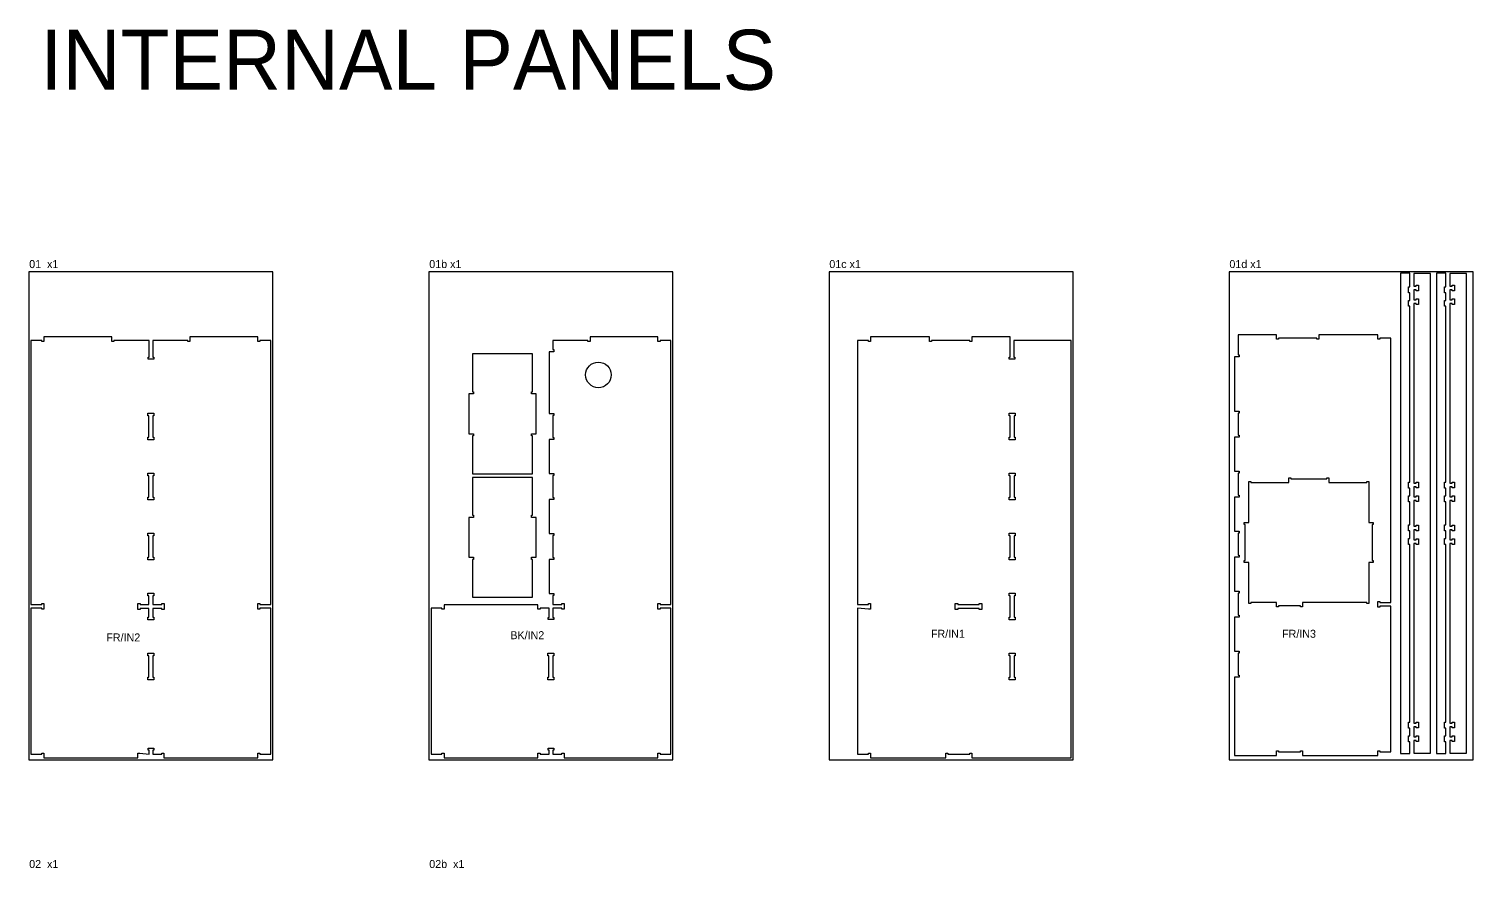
# Model space of a CAD drawing. Header units: inches. Extents: x -19170 to 42346, y 18707 to 54393.
# Drawn here: x 24126 to 31346, y 42165 to 46362 of the extents above; entities that cross this region are included whole.
import ezdxf

# ---------------------------------------------------------------- set-up
doc = ezdxf.new("R2010")
doc.units = ezdxf.units.IN
doc.header["$MEASUREMENT"] = 0
for name, color, linetype in [('00_SHEET_BirchPlywood_2440x1220x18', 74, 'CONTINUOUS'), ('0_SHEET_StructuralSheet 2440x1220x18', 1, 'CONTINUOUS'), ('1_3mmTOOL_2mmDEEP_CENTRE', 2, 'CONTINUOUS'), ('4_6mmTOOL_CUTTHROUGH_INSIDE', 4, 'CONTINUOUS'), ('5_6mmTOOL_CUTTHROUGH_OUTSIDE', 5, 'CONTINUOUS')]:
    doc.layers.add(name, color=color, linetype=linetype)

msp = doc.modelspace()

# ---------------------------------------------------------------- linework, layer by layer
at = {"layer": '00_SHEET_BirchPlywood_2440x1220x18'}
msp.add_circle((26973.1, 44631.5), 64, dxfattribs=at)
at = {"layer": '0_SHEET_StructuralSheet 2440x1220x18'}
for points in [[(24126, 45146.6), (24126, 42706.6), (25346, 42706.6), (25346, 45146.6)], [(26126, 45146.6), (26126, 42706.6), (27346, 42706.6), (27346, 45146.6)], [(28126, 45146.6), (28126, 42706.6), (29346, 42706.6), (29346, 45146.6)], [(30126, 45146.6), (30126, 42706.6), (31346, 42706.6), (31346, 45146.6)]]:
    msp.add_lwpolyline(points, close=True, dxfattribs=at)
at = {"layer": '4_6mmTOOL_CUTTHROUGH_INSIDE'}
for points in [[(24721, 44307.6), (24721, 44319.6), (24726, 44319.6), (24726, 44427.6), (24721, 44427.6), (24721, 44439.6), (24751, 44439.6), (24751, 44427.6), (24746, 44427.6), (24746, 44319.6), (24751, 44319.6), (24751, 44307.6)], [(29026, 44307.6), (29026, 44319.6), (29031, 44319.6), (29031, 44427.6), (29026, 44427.6), (29026, 44439.6), (29056, 44439.6), (29056, 44427.6), (29051, 44427.6), (29051, 44319.6), (29056, 44319.6), (29056, 44307.6)], [(24721, 44019.6), (24726, 44019.6), (24726, 44127.6), (24721, 44127.6), (24721, 44139.6), (24751, 44139.6), (24751, 44127.6), (24746, 44127.6), (24746, 44019.6), (24751, 44019.6), (24751, 44007.6), (24721, 44007.6)], [(29026, 44007.6), (29026, 44019.6), (29031, 44019.6), (29031, 44127.6), (29026, 44127.6), (29026, 44139.6), (29056, 44139.6), (29056, 44127.6), (29051, 44127.6), (29051, 44019.6), (29056, 44019.6), (29056, 44007.6)], [(30434, 44117), (30434, 44112), (30614, 44112), (30614, 44117), (30624, 44117), (30624, 44094), (30814, 44094), (30814, 44099), (30824, 44099), (30824, 43894), (30847, 43894), (30847, 43884), (30842, 43884), (30842, 43704), (30847, 43704), (30847, 43694), (30824, 43694), (30824, 43489), (30814, 43489), (30814, 43494), (30492.7, 43494), (30492.7, 43471), (30482.7, 43471), (30482.7, 43476), (30372.7, 43476), (30372.7, 43471), (30362.7, 43471), (30362.7, 43494), (30234, 43494), (30234, 43489), (30224, 43489), (30224, 43694), (30201, 43694), (30201, 43704), (30206, 43704), (30206, 43884), (30201, 43884), (30201, 43894), (30224, 43894), (30224, 44099), (30234, 44099), (30234, 44094), (30424, 44094), (30424, 44117)], [(24721, 43839.6), (24751, 43839.6), (24751, 43827.6), (24746, 43827.6), (24746, 43719.6), (24751, 43719.6), (24751, 43707.6), (24721, 43707.6), (24721, 43719.6), (24726, 43719.6), (24726, 43827.6), (24721, 43827.6)], [(29026, 43839.6), (29056, 43839.6), (29056, 43827.6), (29051, 43827.6), (29051, 43719.6), (29056, 43719.6), (29056, 43707.6), (29026, 43707.6), (29026, 43719.6), (29031, 43719.6), (29031, 43827.6), (29026, 43827.6)], [(24721, 43539.6), (24751, 43539.6), (24751, 43527.6), (24746, 43527.6), (24746, 43483.6), (24790, 43483.6), (24790, 43488.6), (24802, 43488.6), (24802, 43458.6), (24790, 43458.6), (24790, 43463.6), (24746, 43463.6), (24746, 43419.6), (24751, 43419.6), (24751, 43407.6), (24721, 43407.6), (24721, 43419.6), (24726, 43419.6), (24726, 43463.6), (24682, 43463.6), (24682, 43458.6), (24670, 43458.6), (24670, 43488.6), (24682, 43488.6), (24682, 43483.6), (24726, 43483.6), (24726, 43527.6), (24721, 43527.6)], [(29026, 43539.6), (29056, 43539.6), (29056, 43527.6), (29051, 43527.6), (29051, 43419.6), (29056, 43419.6), (29056, 43407.6), (29026, 43407.6), (29026, 43419.6), (29031, 43419.6), (29031, 43527.6), (29026, 43527.6)], [(28757.2, 43488.6), (28769.2, 43488.6), (28769.2, 43483.6), (28877.2, 43483.6), (28877.2, 43488.6), (28889.2, 43488.6), (28889.2, 43458.6), (28877.2, 43458.6), (28877.2, 43463.6), (28769.2, 43463.6), (28769.2, 43458.6), (28757.2, 43458.6)], [(24721, 43239.6), (24751, 43239.6), (24751, 43227.6), (24746, 43227.6), (24746, 43119.6), (24751, 43119.6), (24751, 43107.6), (24721, 43107.6), (24721, 43119.6), (24726, 43119.6), (24726, 43227.6), (24721, 43227.6)], [(26751, 43239.6), (26751, 43227.6), (26746, 43227.6), (26746, 43119.6), (26751, 43119.6), (26751, 43107.6), (26721, 43107.6), (26721, 43119.6), (26726, 43119.6), (26726, 43227.6), (26721, 43227.6), (26721, 43239.6)], [(29026, 43239.6), (29056, 43239.6), (29056, 43227.6), (29051, 43227.6), (29051, 43119.6), (29056, 43119.6), (29056, 43107.6), (29026, 43107.6), (29026, 43119.6), (29031, 43119.6), (29031, 43227.6), (29026, 43227.6)]]:
    msp.add_lwpolyline(points, close=True, dxfattribs=at)
at = {"layer": '5_6mmTOOL_CUTTHROUGH_OUTSIDE'}
for points in [[(31029.5, 44974.4), (31023.3, 44974.4), (31023.3, 45004.2), (31029.5, 45004.2), (31029.5, 45042.4), (31023.3, 45042.4), (31023.3, 45072.2), (31029.5, 45072.2), (31029.5, 45139.6), (30982.9, 45139.6), (30982.9, 42739.1), (31029.5, 42739.1), (31029.5, 42797.4), (31023.3, 42797.4), (31023.3, 42827.2), (31029.5, 42827.2), (31029.5, 42865.4), (31023.3, 42865.4), (31023.3, 42895.2), (31029.5, 42895.2), (31029.5, 43783.4), (31023.3, 43783.4), (31023.3, 43813.2), (31029.5, 43813.2), (31029.5, 43851.4), (31023.3, 43851.4), (31023.3, 43881.2), (31029.5, 43881.2), (31029.5, 43997.4), (31023.3, 43997.4), (31023.3, 44027.2), (31029.5, 44027.2), (31029.5, 44065.4), (31023.3, 44065.4), (31023.3, 44095.2), (31029.5, 44095.2)], [(31132.5, 45139), (31049.5, 45139), (31049.5, 45075.6), (31062, 45075.6), (31062, 45080.6), (31072.5, 45080.6), (31072.5, 45052.1), (31062, 45052.1), (31062, 45057.1), (31049.5, 45057.1), (31049.5, 45007.6), (31062, 45007.6), (31062, 45012.6), (31072.5, 45012.6), (31072.5, 44984.1), (31062, 44984.1), (31062, 44989.1), (31049.5, 44989.1), (31049.5, 44089.6), (31062, 44089.6), (31062, 44094.6), (31072.5, 44094.6), (31072.5, 44066.1), (31062, 44066.1), (31062, 44071.1), (31049.5, 44071.1), (31049.5, 44021.6), (31062, 44021.6), (31062, 44026.6), (31072.5, 44026.6), (31072.5, 43998.1), (31062, 43998.1), (31062, 44003.1), (31049.5, 44003.1), (31049.5, 43875.6), (31062, 43875.6), (31062, 43880.6), (31072.5, 43880.6), (31072.5, 43852.1), (31062, 43852.1), (31062, 43857.1), (31049.5, 43857.1), (31049.5, 43807.6), (31062, 43807.6), (31062, 43812.6), (31072.5, 43812.6), (31072.5, 43784.1), (31062, 43784.1), (31062, 43789.1), (31049.5, 43789.1), (31049.5, 42889.6), (31062, 42889.6), (31062, 42894.6), (31072.5, 42894.6), (31072.5, 42866.1), (31062, 42866.1), (31062, 42871.1), (31049.5, 42871.1), (31049.5, 42821.6), (31062, 42821.6), (31062, 42826.6), (31072.5, 42826.6), (31072.5, 42798.1), (31062, 42798.1), (31062, 42803.1), (31049.5, 42803.1), (31049.5, 42739.6), (31132.6, 42739.6)], [(31209.6, 44974.4), (31203.4, 44974.4), (31203.4, 45004.2), (31209.6, 45004.2), (31209.6, 45042.4), (31203.4, 45042.4), (31203.4, 45072.2), (31209.6, 45072.2), (31209.6, 45139.6), (31163, 45139.6), (31163, 42739.1), (31209.6, 42739.1), (31209.6, 42797.4), (31203.4, 42797.4), (31203.4, 42827.2), (31209.6, 42827.2), (31209.6, 42865.4), (31203.4, 42865.4), (31203.4, 42895.2), (31209.6, 42895.2), (31209.6, 43783.4), (31203.4, 43783.4), (31203.4, 43813.2), (31209.6, 43813.2), (31209.6, 43851.4), (31203.4, 43851.4), (31203.4, 43881.2), (31209.6, 43881.2), (31209.6, 43997.4), (31203.4, 43997.4), (31203.4, 44027.2), (31209.6, 44027.2), (31209.6, 44065.4), (31203.4, 44065.4), (31203.4, 44095.2), (31209.6, 44095.2)], [(31312.6, 45139), (31229.6, 45139), (31229.6, 45075.6), (31242.1, 45075.6), (31242.1, 45080.6), (31252.6, 45080.6), (31252.6, 45052.1), (31242.1, 45052.1), (31242.1, 45057.1), (31229.6, 45057.1), (31229.6, 45007.6), (31242.1, 45007.6), (31242.1, 45012.6), (31252.6, 45012.6), (31252.6, 44984.1), (31242.1, 44984.1), (31242.1, 44989.1), (31229.6, 44989.1), (31229.6, 44089.6), (31242.1, 44089.6), (31242.1, 44094.6), (31252.6, 44094.6), (31252.6, 44066.1), (31242.1, 44066.1), (31242.1, 44071.1), (31229.6, 44071.1), (31229.6, 44021.6), (31242.1, 44021.6), (31242.1, 44026.6), (31252.6, 44026.6), (31252.6, 43998.1), (31242.1, 43998.1), (31242.1, 44003.1), (31229.6, 44003.1), (31229.6, 43875.6), (31242.1, 43875.6), (31242.1, 43880.6), (31252.6, 43880.6), (31252.6, 43852.1), (31242.1, 43852.1), (31242.1, 43857.1), (31229.6, 43857.1), (31229.6, 43807.6), (31242.1, 43807.6), (31242.1, 43812.6), (31252.6, 43812.6), (31252.6, 43784.1), (31242.1, 43784.1), (31242.1, 43789.1), (31229.6, 43789.1), (31229.6, 42889.6), (31242.1, 42889.6), (31242.1, 42894.6), (31252.6, 42894.6), (31252.6, 42866.1), (31242.1, 42866.1), (31242.1, 42871.1), (31229.6, 42871.1), (31229.6, 42821.6), (31242.1, 42821.6), (31242.1, 42826.6), (31252.6, 42826.6), (31252.6, 42798.1), (31242.1, 42798.1), (31242.1, 42803.1), (31229.6, 42803.1), (31229.6, 42739.6), (31312.7, 42739.6)], [(25335.8, 44803.4), (25281.3, 44803.4), (25281.3, 44798.4), (25270.8, 44798.4), (25270.8, 44821.4), (24931.3, 44821.4), (24931.3, 44798.4), (24920.8, 44798.4), (24920.8, 44803.4), (24745.3, 44803.4), (24745.3, 44720.9), (24750.3, 44720.9), (24750.3, 44710.4), (24721.8, 44710.4), (24721.8, 44720.9), (24726.8, 44720.9), (24726.8, 44803.4), (24551.3, 44803.4), (24551.3, 44798.4), (24540.8, 44798.4), (24540.8, 44821.4), (24201.3, 44821.4), (24201.3, 44798.4), (24190.8, 44798.4), (24190.8, 44803.4), (24136.3, 44803.4), (24136.3, 43482.9), (24190.8, 43482.9), (24190.8, 43487.9), (24201.3, 43487.9), (24201.3, 43459.4), (24190.8, 43459.4), (24190.8, 43464.4), (24136.3, 43464.4), (24136.3, 42734.9), (24190.8, 42734.9), (24190.8, 42739.9), (24201.3, 42739.9), (24201.3, 42716.9), (24670.8, 42716.9), (24670.8, 42739.9), (24681, 42739.9), (24726.8, 42734.9), (24726.8, 42755.4), (24721.8, 42755.4), (24721.8, 42765.9), (24750.3, 42765.9), (24750.3, 42755.4), (24745.3, 42755.4), (24745.3, 42734.9), (24790.8, 42734.9), (24790.8, 42739.9), (24801.3, 42739.9), (24801.3, 42716.9), (25270.8, 42716.9), (25270.8, 42739.9), (25281.3, 42739.9), (25281.3, 42734.9), (25335.8, 42734.9), (25335.8, 43464.4), (25281.3, 43464.4), (25281.3, 43459.4), (25270.8, 43459.4), (25270.8, 43487.9), (25281.3, 43487.9), (25281.3, 43482.9), (25335.8, 43482.9)], [(27335.8, 44803.4), (27281.3, 44803.4), (27281.3, 44798.4), (27270.8, 44798.4), (27270.8, 44821.4), (26931.3, 44821.4), (26931.3, 44798.4), (26920.8, 44798.4), (26920.8, 44803.4), (26745.3, 44803.4), (26745.3, 44757.9), (26750.3, 44757.9), (26750.3, 44747.4), (26727.3, 44747.4), (26727.3, 44438.9), (26750.3, 44438.9), (26750.3, 44428.4), (26745.3, 44428.4), (26745.3, 44318.9), (26750.3, 44318.9), (26750.3, 44308.4), (26727.3, 44308.4), (26727.3, 44138.9), (26750.3, 44138.9), (26750.3, 44128.4), (26745.3, 44128.4), (26745.3, 44018.9), (26750.3, 44018.9), (26750.3, 44008.4), (26727.3, 44008.4), (26727.3, 43838.9), (26750.3, 43838.9), (26750.3, 43828.4), (26745.3, 43828.4), (26745.3, 43718.9), (26750.3, 43718.9), (26750.3, 43708.4), (26727.3, 43708.4), (26727.3, 43538.9), (26750.3, 43538.9), (26750.3, 43528.4), (26745.3, 43528.4), (26745.3, 43482.9), (26790.8, 43482.9), (26790.8, 43487.9), (26801.3, 43487.9), (26801.3, 43459.4), (26790.8, 43459.4), (26790.8, 43464.4), (26745.3, 43464.4), (26745.3, 43418.9), (26750.3, 43418.9), (26750.3, 43408.4), (26721.8, 43408.4), (26721.8, 43418.9), (26726.8, 43418.9), (26726.8, 43464.4), (26681.3, 43464.4), (26681.3, 43459.4), (26670.8, 43459.4), (26670.8, 43482.4), (26201.3, 43482.4), (26201.3, 43459.4), (26190.8, 43459.4), (26190.8, 43464.4), (26136.3, 43464.4), (26136.3, 42734.9), (26190.8, 42734.9), (26190.8, 42739.9), (26201.3, 42739.9), (26201.3, 42716.9), (26670.8, 42716.9), (26670.8, 42739.9), (26681.3, 42739.9), (26681.3, 42734.9), (26726.8, 42734.9), (26726.8, 42755.4), (26721.8, 42755.4), (26721.8, 42765.9), (26750.3, 42765.9), (26750.3, 42755.4), (26745.3, 42755.4), (26745.3, 42734.9), (26790.8, 42734.9), (26790.8, 42739.9), (26801.3, 42739.9), (26801.3, 42716.9), (27270.8, 42716.9), (27270.8, 42739.9), (27281.3, 42739.9), (27281.3, 42734.9), (27335.8, 42734.9), (27335.8, 43464.4), (27281.3, 43464.4), (27281.3, 43459.4), (27270.8, 43459.4), (27270.8, 43487.9), (27281.3, 43487.9), (27281.3, 43482.9), (27335.8, 43482.9)], [(29335.8, 44803.4), (29050.3, 44803.4), (29050.3, 44720.9), (29055.3, 44720.9), (29055.3, 44710.4), (29026.8, 44710.4), (29026.8, 44720.9), (29031.8, 44720.9), (29031.8, 44821.4), (28840, 44821.4), (28840, 44798.4), (28829.5, 44798.4), (28829.5, 44803.4), (28638.5, 44803.4), (28638.5, 44798.4), (28628, 44798.4), (28628, 44821.4), (28333.3, 44821.4), (28333.3, 44798.4), (28322.8, 44798.4), (28322.8, 44803.4), (28268.3, 44803.4), (28268.3, 43482.9), (28322.8, 43482.9), (28322.8, 43487.9), (28333.3, 43487.9), (28333.3, 43459.4), (28323, 43459.4), (28268.3, 43464.3), (28268.3, 42734.9), (28322.8, 42734.9), (28322.8, 42739.9), (28333.3, 42739.9), (28333.3, 42716.9), (28709.5, 42716.9), (28709.5, 42739.9), (28720, 42739.9), (28720, 42734.9), (28829.5, 42734.9), (28829.5, 42739.9), (28840, 42739.9), (28840, 42716.9), (29335.8, 42716.9)], [(30934.2, 44814.7), (30879.7, 44814.7), (30879.7, 44809.7), (30869.2, 44809.7), (30869.2, 44832.7), (30574.5, 44832.7), (30574.5, 44809.7), (30564, 44809.7), (30564, 44814.7), (30373, 44814.7), (30373, 44809.7), (30362.5, 44809.7), (30362.5, 44832.7), (30170.7, 44832.7), (30170.7, 44732.2), (30175.7, 44732.2), (30175.7, 44721.7), (30152.7, 44721.7), (30152.7, 44450.2), (30175.7, 44450.2), (30175.7, 44439.7), (30170.7, 44439.7), (30170.7, 44330.2), (30175.7, 44330.2), (30175.7, 44319.7), (30152.7, 44319.7), (30152.7, 44150.2), (30175.7, 44150.2), (30175.7, 44139.7), (30170.7, 44139.7), (30170.7, 44030.2), (30175.7, 44030.2), (30175.7, 44019.7), (30152.7, 44019.7), (30152.7, 43850.2), (30175.7, 43850.2), (30175.7, 43839.7), (30170.7, 43839.7), (30170.7, 43730.2), (30175.7, 43730.2), (30175.7, 43719.7), (30152.7, 43719.7), (30152.7, 43550.2), (30175.7, 43550.2), (30175.7, 43539.7), (30170.7, 43539.7), (30170.7, 43430.2), (30175.7, 43430.2), (30175.7, 43419.7), (30152.7, 43419.7), (30152.7, 43250.2), (30175.7, 43250.2), (30175.7, 43239.7), (30170.7, 43239.7), (30170.7, 43130.2), (30175.7, 43130.2), (30175.7, 43119.7), (30152.7, 43119.7), (30152.7, 42728.2), (30362.5, 42728.2), (30362.5, 42751.2), (30373, 42751.2), (30373, 42746.2), (30482.5, 42746.2), (30482.5, 42751.2), (30493, 42751.2), (30493, 42728.2), (30869.2, 42728.2), (30869.2, 42751.2), (30879.7, 42751.2), (30879.7, 42746.2), (30934.2, 42746.2), (30934.2, 43475.7), (30879.7, 43475.7), (30879.7, 43470.7), (30869.2, 43470.7), (30869.2, 43499.2), (30879.7, 43499.2), (30879.7, 43494.2), (30934.2, 43494.2)], [(26661.4, 44537.1), (26638.4, 44537.1), (26638.4, 44547.6), (26643.4, 44547.6), (26643.4, 44737.1), (26343.9, 44737.1), (26343.9, 44547.6), (26348.9, 44547.6), (26348.9, 44537.1), (26325.9, 44537.1), (26325.9, 44337.6), (26348.9, 44337.6), (26348.9, 44327.1), (26343.9, 44327.1), (26343.9, 44137.6), (26643.4, 44137.6), (26643.4, 44327.1), (26638.4, 44327.1), (26638.4, 44337.6), (26661.4, 44337.6)], [(26661.4, 43919.1), (26638.4, 43919.1), (26638.4, 43929.6), (26643.4, 43929.6), (26643.4, 44119.1), (26343.9, 44119.1), (26343.9, 43929.6), (26348.9, 43929.6), (26348.9, 43919.1), (26325.9, 43919.1), (26325.9, 43719.6), (26348.9, 43719.6), (26348.9, 43709.1), (26343.9, 43709.1), (26343.9, 43519.6), (26643.4, 43519.6), (26643.4, 43709.1), (26638.4, 43709.1), (26638.4, 43719.6), (26661.4, 43719.6)]]:
    msp.add_lwpolyline(points, close=True, dxfattribs=at)

# ---------------------------------------------------------------- texts
at = {"layer": '0_SHEET_StructuralSheet 2440x1220x18', "attachment_point": 1}
for s, width, insert, char_height in [('INTERNAL PANELS', 5572.915, (24182.9, 46357.3), 300), ('01  x1', 871.788, (24127.6, 45205.8), 40), ('01b x1', 871.788, (26127.6, 45205.8), 40), ('01c x1', 871.788, (28127.6, 45205.8), 40), ('01d x1', 871.788, (30127.6, 45205.8), 40), ('02  x1', 871.788, (24127.6, 42205.8), 40), ('02b  x1', 871.788, (26127.6, 42205.8), 40)]:
    msp.add_mtext_dynamic_manual_height_columns(s, width=width, gutter_width=200, heights=[0], dxfattribs=dict(at, insert=insert, char_height=char_height))
at = {"layer": '1_3mmTOOL_2mmDEEP_CENTRE', "char_height": 40, "attachment_point": 1}
for s, insert in [('{\\W4.00197; }FR/IN2', (24453.8, 43338.8)), ('{\\W4.00197; }BK/IN2', (26473.5, 43350)), ('{\\W4.16864; }FR/IN1', (28573.7, 43357.1)), ('{\\W4.00197; }FR/IN3', (30331.5, 43357.1))]:
    msp.add_mtext_dynamic_manual_height_columns(s, width=533.492, gutter_width=200, heights=[0], dxfattribs=dict(at, insert=insert))

doc.saveas('drawing.dxf')
